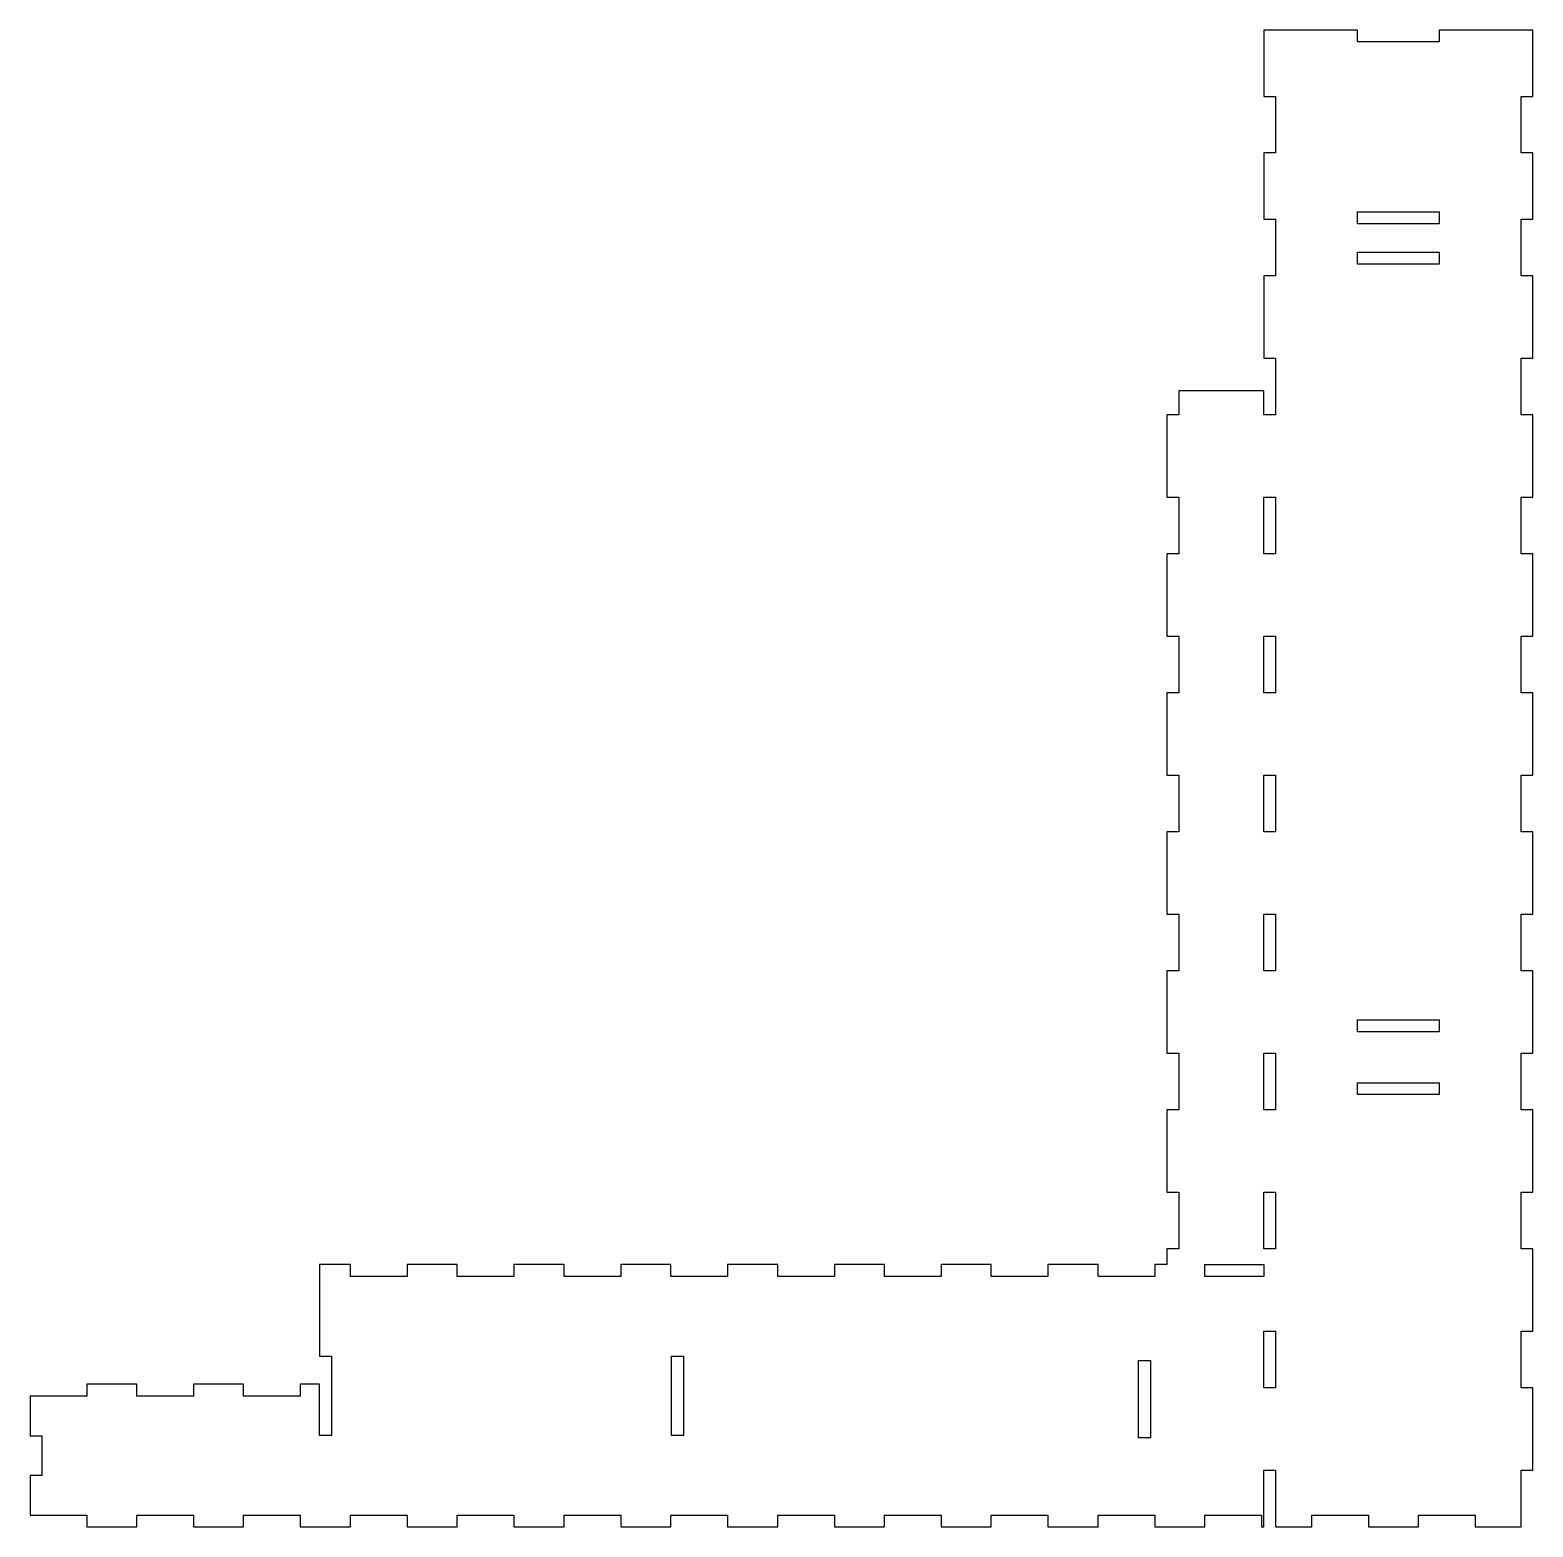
# Model space of a CAD drawing. Header units: millimetres. Extents: x -530 to 0, y 0 to 528.
import ezdxf

# ---------------------------------------------------------------- set-up
doc = ezdxf.new("R2010")
doc.units = ezdxf.units.MM
doc.layers.get('0').update_dxf_attribs({"linetype": 'CONTINUOUS'})

msp = doc.modelspace()

# ---------------------------------------------------------------- linework, layer by layer
for points in [[(-284.25, 88.4), (-304.25, 88.4), (-304.25, 92.6), (-321.94, 92.6), (-321.94, 88.4), (-341.94, 88.4), (-341.94, 92.6), (-359.63, 92.6), (-359.63, 88.4), (-379.63, 88.4), (-379.63, 92.6), (-397.32, 92.6), (-397.32, 88.4), (-417.32, 88.4), (-417.32, 92.6), (-428.2, 92.6), (-428.2, 60.33), (-424, 60.33), (-424, 32.27), (-428.2, 32.27), (-428.2, 50.4), (-435.02, 50.4), (-435.02, 46.2), (-455.02, 46.2), (-455.02, 50.4), (-472.71, 50.4), (-472.71, 46.2), (-492.71, 46.2), (-492.71, 50.4), (-510.4, 50.4), (-510.4, 46.2), (-530.4, 46.2), (-530.4, 32.2), (-526.2, 32.2), (-526.2, 18.2), (-530.4, 18.2), (-530.4, 4.2), (-510.4, 4.2), (-510.4, 0), (-492.71, 0), (-492.71, 4.2), (-472.71, 4.2), (-472.71, 0), (-455.02, 0), (-455.02, 4.2), (-435.02, 4.2), (-435.02, 0), (-417.32, 0), (-417.32, 4.2), (-397.32, 4.2), (-397.32, 0), (-379.63, 0), (-379.63, 4.2), (-359.63, 4.2), (-359.63, 0), (-341.94, 0), (-341.94, 4.2), (-321.94, 4.2), (-321.94, 0), (-304.25, 0), (-304.25, 4.2), (-284.25, 4.2), (-284.25, 0), (-266.55, 0), (-266.55, 4.2), (-246.55, 4.2), (-246.55, 0), (-228.86, 0), (-228.86, 4.2), (-208.86, 4.2), (-208.86, 0), (-191.17, 0), (-191.17, 4.2), (-171.17, 4.2), (-171.17, 0), (-153.48, 0), (-153.48, 4.2), (-133.48, 4.2), (-133.48, 0), (-115.78, 0), (-115.78, 4.2), (-95.78, 4.2), (-95.78, 0), (-95, 0), (-95, 20), (-90.8, 20), (-90.8, 0), (-78.09, 0), (-78.09, 4.2), (-58.09, 4.2), (-58.09, 0), (-40.4, 0), (-40.4, 4.2), (-20.4, 4.2), (-20.4, 0), (-4.2, 0), (-4.2, 20), (0, 20), (0, 49.07), (-4.2, 49.07), (-4.2, 69.07), (0, 69.07), (0, 98.13), (-4.2, 98.13), (-4.2, 118.13), (0, 118.13), (0, 147.2), (-4.2, 147.2), (-4.2, 167.2), (0, 167.2), (0, 196.27), (-4.2, 196.27), (-4.2, 216.27), (0, 216.27), (0, 245.33), (-4.2, 245.33), (-4.2, 265.33), (0, 265.33), (0, 294.4), (-4.2, 294.4), (-4.2, 314.4), (0, 314.4), (0, 343.47), (-4.2, 343.47), (-4.2, 363.47), (0, 363.47), (0, 392.53), (-4.2, 392.53), (-4.2, 412.53), (0, 412.53), (0, 441.6), (-4.2, 441.6), (-4.2, 461.6), (0, 461.6), (0, 485), (-4.2, 485), (-4.2, 505), (0, 505), (0, 528.4), (-33.07, 528.4), (-33.07, 524.2), (-61.93, 524.2), (-61.93, 528.4), (-95, 528.4), (-95, 505), (-90.8, 505), (-90.8, 485), (-95, 485), (-95, 461.6), (-90.8, 461.6), (-90.8, 441.6), (-95, 441.6), (-95, 412.53), (-90.8, 412.53), (-90.8, 392.53), (-95, 392.53), (-95, 401), (-125, 401), (-125, 392.53), (-129.2, 392.53), (-129.2, 363.47), (-125, 363.47), (-125, 343.47), (-129.2, 343.47), (-129.2, 314.4), (-125, 314.4), (-125, 294.4), (-129.2, 294.4), (-129.2, 265.33), (-125, 265.33), (-125, 245.33), (-129.2, 245.33), (-129.2, 216.27), (-125, 216.27), (-125, 196.27), (-129.2, 196.27), (-129.2, 167.2), (-125, 167.2), (-125, 147.2), (-129.2, 147.2), (-129.2, 118.13), (-125, 118.13), (-125, 98.13), (-129.2, 98.13), (-129.2, 92.6), (-133.48, 92.6), (-133.48, 88.4), (-153.48, 88.4), (-153.48, 92.6), (-171.17, 92.6), (-171.17, 88.4), (-191.17, 88.4), (-191.17, 92.6), (-208.86, 92.6), (-208.86, 88.4), (-228.86, 88.4), (-228.86, 92.6), (-246.55, 92.6), (-246.55, 88.4), (-266.55, 88.4), (-266.55, 92.6), (-284.25, 92.6)], [(-61.93, 464.2), (-33.07, 464.2), (-33.07, 460), (-61.93, 460)], [(-61.93, 450), (-33.07, 450), (-33.07, 445.8), (-61.93, 445.8)], [(-95, 363.47), (-90.8, 363.47), (-90.8, 343.47), (-95, 343.47)], [(-95, 314.4), (-90.8, 314.4), (-90.8, 294.4), (-95, 294.4)], [(-90.8, 245.33), (-95, 245.33), (-95, 265.33), (-90.8, 265.33)], [(-90.8, 196.27), (-95, 196.27), (-95, 216.27), (-90.8, 216.27)], [(-33.07, 179), (-33.07, 174.8), (-61.93, 174.8), (-61.93, 179)], [(-90.8, 167.2), (-90.8, 147.2), (-95, 147.2), (-95, 167.2)], [(-33.07, 152.6), (-61.93, 152.6), (-61.93, 156.8), (-33.07, 156.8)], [(-90.8, 98.13), (-95, 98.13), (-95, 118.13), (-90.8, 118.13)], [(-95, 88.4), (-115.78, 88.4), (-115.78, 92.6), (-95, 92.6)], [(-95, 49.07), (-95, 69.07), (-90.8, 69.07), (-90.8, 49.07)], [(-299.8, 60.33), (-299.8, 32.27), (-304, 32.27), (-304, 60.33)], [(-135, 58.81), (-135, 31.51), (-139.2, 31.51), (-139.2, 58.81)]]:
    msp.add_lwpolyline(points, close=True)

doc.saveas('drawing.dxf')
